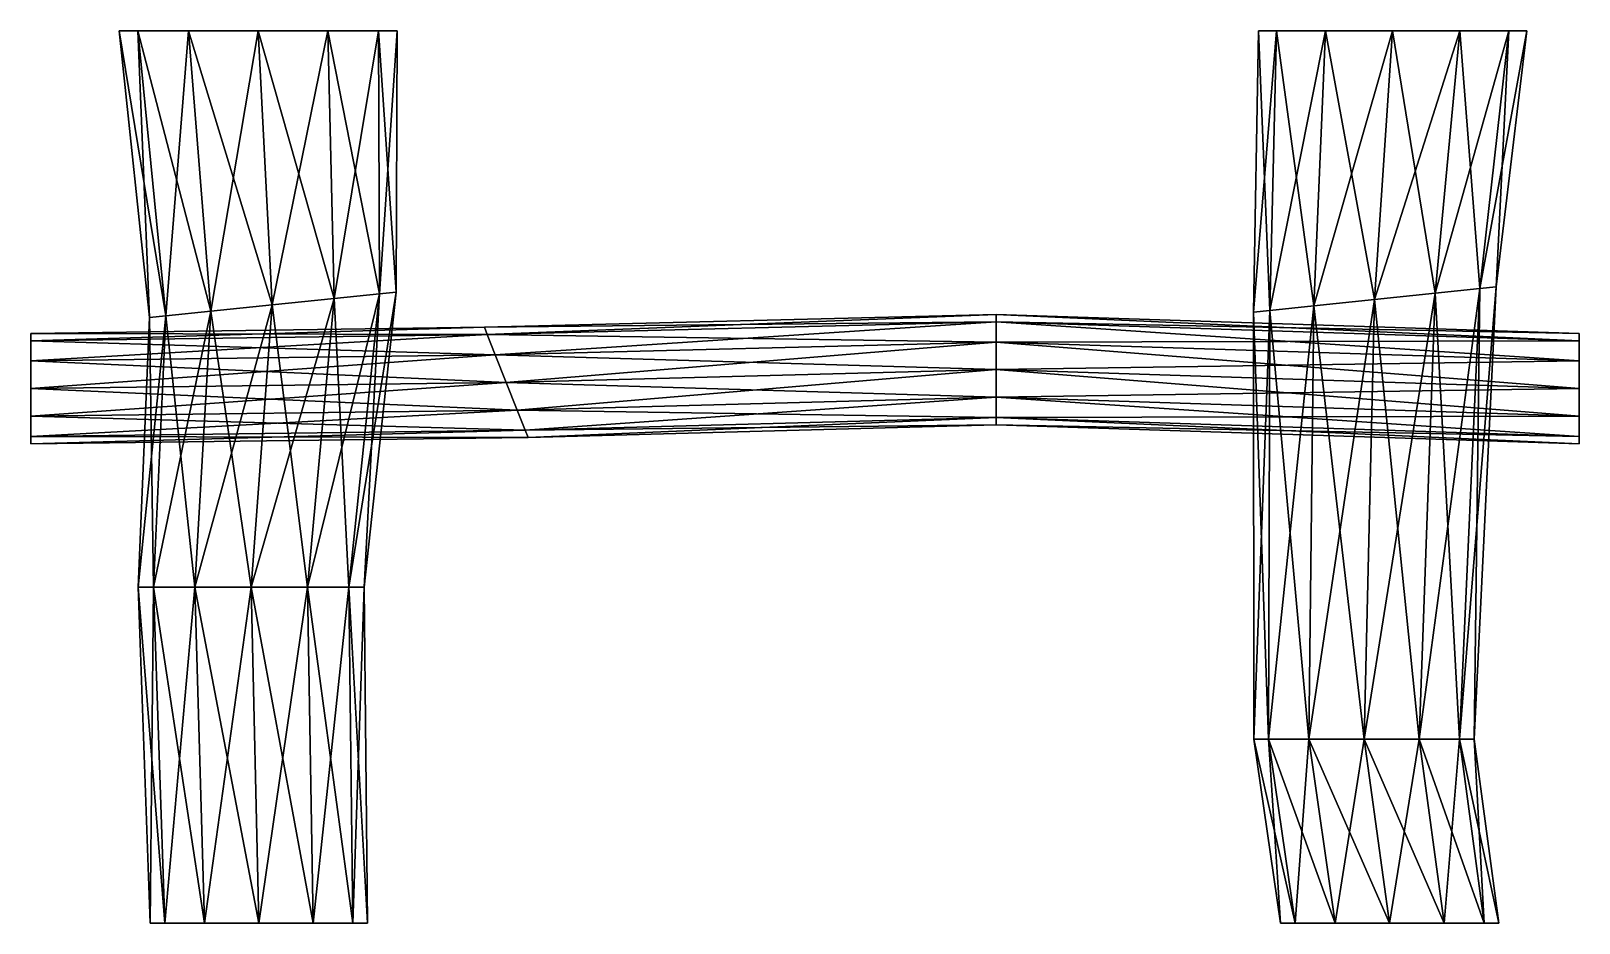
# Model space of a CAD drawing. Extents: x -96 to 100, y -19 to 94.
import ezdxf

# ---------------------------------------------------------------- set-up
doc = ezdxf.new("R2010")
doc.units = 0
doc.layers.add('fence22', color=250, linetype='CONTINUOUS')

msp = doc.modelspace()

# ---------------------------------------------------------------- meshes
at = {"layer": 'fence22'}
mesh = msp.add_polyface(dxfattribs=at)
corners = [(-38.52705, 55.586101, -6.457581), (-96.315764, 54.806695, -6.457581), (-96.315764, 52.247456, -9.016819), (-36.121665, 49.530878, -9.953565), (-96.315764, 48.751472, -9.953565), (-96.315764, 45.255487, -9.016819), (-36.121665, 49.530878, 4.030373), (-96.315764, 48.751472, 4.030373), (-96.315764, 52.247456, 3.093627), (-38.52705, 55.586101, 0.534388), (-96.315764, 54.806695, 0.534388), (-96.315764, 55.743441, -2.961596), (-38.899164, 56.522847, -2.961596), (-37.510415, 53.026863, -9.016819), (-37.510415, 53.026863, 3.093627), (-96.315764, 45.255487, 3.093627), (-96.315764, 42.696249, 0.534388), (-65.759361, 59.354812, -18.262538), (-67.543168, 94.041617, -20.194222), (-76.345013, 94.041617, -17.835775), (-79.220681, 57.968711, -10.431351), (-82.78841, 94.041617, -11.392377), (-85.146858, 94.041617, -2.590533), (-79.220681, 57.968711, 5.10576), (-82.78841, 94.041617, 6.211312), (-76.345013, 94.041617, 12.65471), (-68.425838, 23.607834, 10.592763), (-65.759361, 59.354812, 12.941486), (-57.935967, 60.155078, 10.885449), (-73.544915, 58.554546, -16.141007), (-81.293209, 57.75428, -2.663143), (-73.544915, 58.554546, 10.817324), (-67.543168, 94.041617, 15.013157), (-58.741324, 94.041617, 12.65471), (-52.297926, 94.041617, 6.211312), (-58.741324, 94.041617, -17.835775)]
mesh.append_faces([[corners[k] for k in face] for face in [(0, 1, 2), (3, 4, 5), (6, 7, 8), (9, 10, 11), (12, 11, 1), (13, 2, 4), (14, 8, 10), (8, 7, 15), (10, 16, 5), (5, 4, 2), (1, 11, 10), (17, 18, 19), (20, 21, 22), (23, 24, 25), (26, 27, 28), (29, 19, 21), (30, 22, 24), (31, 25, 32), (33, 25, 24), (33, 32, 25), (19, 24, 22), (34, 24, 19), (19, 18, 35), (8, 16, 10), (10, 5, 1), (5, 2, 1), (17, 19, 29), (20, 22, 30), (23, 25, 31), (29, 21, 20), (30, 24, 23), (31, 32, 27), (33, 24, 34), (19, 22, 21)]])
mesh = msp.add_polyface(dxfattribs=at)
corners = [(25.912216, 58.147825, -3.450577), (-38.899164, 56.522847, -2.961596), (-38.52705, 55.586101, -6.457581), (25.912216, 54.65184, -9.5058), (-37.510415, 53.026863, -9.016819), (-36.121665, 49.530878, -9.953565), (25.912216, 51.155856, -10.442547), (-34.732916, 46.034893, -9.016819), (25.912216, 47.659871, 2.604646), (-34.732916, 46.034893, 3.093627), (-36.121665, 49.530878, 4.030373), (25.912216, 54.65184, 2.604646), (-37.510415, 53.026863, 3.093627), (-38.52705, 55.586101, 0.534388), (25.912216, 51.155856, 3.541392), (25.912216, 57.211079, 0.045407), (-54.126995, 23.607834, -3.706079), (-50.074153, 60.955343, -2.657855), (-52.184521, 60.740913, -10.492252), (-61.276417, 23.607834, -16.08924), (-57.935967, 60.155078, -16.203844), (-65.759361, 59.354812, -18.262538), (-52.297926, 94.041617, -11.392377), (-58.741324, 94.041617, -17.835775), (-61.276417, 23.607834, 8.677082), (-57.935967, 60.155078, 10.885449), (-52.184521, 60.740913, 5.17582), (-65.759361, 59.354812, 12.941486), (-67.543168, 94.041617, 15.013157), (-58.741324, 94.041617, 12.65471), (-52.297926, 94.041617, 6.211312), (-49.939479, 94.041617, -2.590533), (-67.543168, 94.041617, -20.194222), (-56.042677, 23.607834, 3.443342), (-96.315764, 52.247456, -9.016819), (25.912216, 57.211079, -6.946562), (-96.315764, 52.247456, 3.093627), (-96.315764, 55.743441, -2.961596), (-96.315764, 54.806695, -6.457581), (-96.315764, 48.751472, -9.953565), (-96.315764, 48.751472, 4.030373), (-96.315764, 54.806695, 0.534388), (-56.042677, 23.607834, -10.855501), (-76.345013, 94.041617, -17.835775)]
mesh.append_faces([[corners[k] for k in face] for face in [(0, 1, 2), (3, 4, 5), (6, 5, 7), (8, 9, 10), (11, 12, 13), (14, 10, 12), (15, 13, 1), (16, 17, 18), (19, 20, 21), (18, 22, 23), (24, 25, 26), (27, 28, 29), (26, 30, 31), (17, 31, 22), (20, 23, 32), (33, 26, 17), (25, 29, 30), (22, 31, 30), (2, 34, 4), (4, 35, 2), (10, 36, 12), (13, 37, 1), (1, 38, 2), (4, 39, 5), (9, 40, 10), (12, 41, 13), (18, 23, 20), (20, 42, 18), (27, 29, 25), (26, 31, 17), (17, 22, 18), (20, 32, 21), (25, 30, 26), (30, 43, 22), (43, 23, 22)]])
mesh = msp.add_polyface(dxfattribs=at)
corners = [(73.825884, 60.029964, -20.162251), (76.119161, 94.041617, -19.5701), (67.624561, 94.041617, -17.293979), (60.567878, 58.643863, -12.445478), (61.406082, 94.041617, -11.0755), (59.129961, 94.041617, -2.5809), (60.567878, 58.643863, 2.864794), (61.406082, 94.041617, 5.913699), (67.624561, 94.041617, 12.132178), (66.160018, 59.229698, -18.072302), (58.525126, 58.429433, -4.789174), (66.160018, 59.229698, 8.485202), (76.119161, 94.041617, 14.408299), (84.61376, 94.041617, 12.132178), (99.730322, 55.743441, -2.961596), (25.912216, 58.147825, -3.450577), (25.912216, 57.211079, -6.946562), (99.730322, 52.247456, -9.016819), (25.912216, 54.65184, -9.5058), (25.912216, 51.155856, -10.442547), (99.730322, 45.255487, -9.016819), (25.912216, 47.659871, -9.5058), (25.912216, 45.100633, -6.946562), (-37.510415, 53.026863, -9.016819), (99.730322, 45.255487, 3.093627), (25.912216, 47.659871, 2.604646), (25.912216, 51.155856, 3.541392), (99.730322, 52.247456, 3.093627), (25.912216, 54.65184, 2.604646), (25.912216, 57.211079, 0.045407), (73.825884, 60.029964, 10.566309), (-38.52705, 55.586101, -6.457581), (99.730322, 54.806695, -6.457581), (-36.121665, 49.530878, -9.953565), (99.730322, 48.751472, -9.953565), (-33.716281, 43.475655, -6.457581), (-34.732916, 46.034893, -9.016819), (-36.121665, 49.530878, 4.030373), (99.730322, 48.751472, 4.030373), (-38.52705, 55.586101, 0.534388), (99.730322, 54.806695, 0.534388), (25.912216, 45.100633, 0.045407), (-34.732916, 46.034893, 3.093627), (-37.510415, 53.026863, 3.093627), (-38.899164, 56.522847, -2.961596)]
mesh.append_faces([[corners[k] for k in face] for face in [(0, 1, 2), (3, 4, 5), (6, 7, 8), (9, 2, 4), (10, 5, 7), (11, 8, 12), (13, 8, 7), (2, 7, 5), (14, 15, 16), (17, 18, 19), (20, 21, 22), (23, 18, 16), (24, 25, 26), (27, 28, 29), (0, 2, 9), (3, 5, 10), (6, 8, 11), (9, 4, 3), (10, 7, 6), (11, 12, 30), (2, 5, 4), (15, 31, 16), (18, 32, 16), (18, 33, 19), (21, 34, 19), (21, 35, 22), (19, 36, 21), (25, 37, 26), (28, 38, 26), (28, 39, 29), (15, 40, 29), (41, 42, 25), (26, 43, 28), (29, 44, 15)]])
mesh = msp.add_polyface(dxfattribs=at)
corners = [(87.178243, 61.416065, -12.515358), (90.832239, 94.041617, -11.0755), (84.61376, 94.041617, -17.293979), (73.825884, 60.029964, 10.566309), (76.119161, 94.041617, 14.408299), (84.61376, 94.041617, 12.132178), (87.178243, 61.416065, 2.903887), (90.832239, 94.041617, 5.913699), (93.10836, 94.041617, -2.5809), (89.252447, 61.630496, -4.806949), (81.523201, 60.83023, -18.135676), (76.119161, 94.041617, -19.5701), (81.523201, 60.83023, 8.530801), (67.624561, 94.041617, 12.132178), (61.406082, 94.041617, 5.913699), (67.624561, 94.041617, -17.293979), (25.912216, 54.65184, -9.5058), (99.730322, 52.247456, -9.016819), (99.730322, 54.806695, -6.457581), (25.912216, 47.659871, -9.5058), (99.730322, 45.255487, -9.016819), (99.730322, 48.751472, -9.953565), (25.912216, 54.65184, 2.604646), (99.730322, 52.247456, 3.093627), (99.730322, 48.751472, 4.030373), (25.912216, 58.147825, -3.450577), (99.730322, 55.743441, -2.961596), (99.730322, 54.806695, 0.534388), (99.730322, 45.255487, 3.093627), (99.730322, 42.696249, -6.457581), (73.825884, 60.029964, -20.162251), (25.912216, 57.211079, -6.946562), (25.912216, 51.155856, -10.442547), (25.912216, 51.155856, 3.541392), (25.912216, 57.211079, 0.045407), (99.730322, 41.759503, -2.961596)]
mesh.append_faces([[corners[k] for k in face] for face in [(0, 1, 2), (3, 4, 5), (6, 7, 8), (9, 8, 1), (10, 2, 11), (12, 5, 7), (5, 4, 13), (7, 14, 15), (15, 11, 2), (1, 8, 7), (16, 17, 18), (19, 20, 21), (22, 23, 24), (25, 26, 27), (17, 27, 26), (28, 27, 17), (27, 28, 24), (21, 20, 29), (0, 2, 10), (3, 5, 12), (6, 8, 9), (9, 1, 0), (10, 11, 30), (12, 7, 6), (5, 14, 7), (7, 15, 1), (15, 2, 1), (26, 31, 18), (17, 32, 21), (28, 33, 24), (23, 34, 27), (17, 26, 18), (28, 17, 21), (27, 24, 23), (21, 35, 28)]])
mesh = msp.add_polyface(dxfattribs=at)
corners = [(25.912216, 47.659871, -9.5058), (-34.732916, 46.034893, -9.016819), (-33.716281, 43.475655, -6.457581), (25.912216, 44.163887, -3.450577), (-33.344166, 42.538909, -2.961596), (-33.716281, 43.475655, 0.534388), (25.912216, 45.100633, -6.946562), (25.912216, 45.100633, 0.045407), (-34.732916, 46.034893, 3.093627), (-53.704435, -18.929796, -2.725185), (-54.126995, 23.607834, -3.706079), (-56.042677, 23.607834, -10.855501), (-61.276417, 23.607834, -16.08924), (-60.580876, -18.929796, -14.63553), (-55.546972, -18.929796, -9.601626), (-68.425838, 23.607834, -18.004922), (-65.759361, 59.354812, -18.262538), (-73.544915, 58.554546, -16.141007), (-61.276417, 23.607834, 8.677082), (-60.580876, -18.929796, 9.18516), (-67.457317, -18.929796, 11.027697), (-55.546972, -18.929796, 4.151256), (-57.935967, 60.155078, -16.203844), (-56.042677, 23.607834, 3.443342), (-74.333758, -18.929796, 9.18516), (-36.121665, 49.530878, -9.953565), (-96.315764, 45.255487, -9.016819), (-96.315764, 41.759503, -2.961596), (-96.315764, 45.255487, 3.093627), (-96.315764, 42.696249, -6.457581), (-96.315764, 42.696249, 0.534388), (-52.184521, 60.740913, -10.492252), (-67.457317, -18.929796, -16.478067), (-75.575259, 23.607834, 8.677082), (-65.759361, 59.354812, 12.941486), (-68.425838, 23.607834, 10.592763), (-52.184521, 60.740913, 5.17582), (-57.935967, 60.155078, 10.885449), (-50.074153, 60.955343, -2.657855)]
mesh.append_faces([[corners[k] for k in face] for face in [(0, 1, 2), (3, 4, 5), (6, 2, 4), (7, 5, 8), (9, 10, 11), (12, 13, 14), (13, 12, 15), (15, 16, 17), (18, 19, 20), (10, 9, 21), (22, 12, 11), (19, 18, 23), (13, 21, 9), (24, 21, 13), (21, 24, 20), (25, 26, 1), (2, 27, 4), (5, 28, 8), (1, 29, 2), (4, 30, 5), (10, 31, 11), (9, 11, 14), (12, 14, 11), (12, 16, 15), (13, 15, 32), (33, 34, 35), (18, 20, 35), (18, 36, 23), (10, 21, 23), (35, 37, 18), (19, 23, 21), (23, 38, 10), (13, 9, 14), (24, 13, 32), (21, 20, 19)]])
mesh = msp.add_polyface(dxfattribs=at)
corners = [(86.44971, 4.36599, -0.657415), (89.252447, 61.630496, -4.806949), (87.178243, 61.416065, -12.515358), (89.560104, -18.929796, -2.589637), (84.581107, 4.36599, -7.631137), (79.475988, 4.36599, -12.736256), (82.653925, -18.929796, -14.551489), (87.709599, -18.929796, -9.495816), (81.523201, 60.83023, -18.135676), (73.825884, 60.029964, -20.162251), (72.502266, 4.36599, -14.604859), (79.475988, 4.36599, 11.421426), (82.653925, -18.929796, 9.372215), (75.747747, -18.929796, 11.22272), (81.523201, 60.83023, 8.530801), (87.178243, 61.416065, 2.903887), (87.709599, -18.929796, 4.316542), (72.502266, 4.36599, 13.290029), (73.825884, 60.029964, 10.566309), (84.581107, 4.36599, 6.316307), (68.841568, -18.929796, 9.372215), (25.912216, 47.659871, 2.604646), (99.730322, 45.255487, 3.093627), (99.730322, 42.696249, 0.534388), (99.730322, 48.751472, -9.953565), (99.730322, 42.696249, -6.457581), (99.730322, 41.759503, -2.961596), (75.747747, -18.929796, -16.401994), (99.730322, 45.255487, -9.016819), (25.912216, 45.100633, -6.946562), (25.912216, 45.100633, 0.045407)]
mesh.append_faces([[corners[k] for k in face] for face in [(0, 1, 2), (3, 0, 4), (5, 6, 7), (5, 8, 9), (6, 5, 10), (11, 12, 13), (11, 14, 15), (0, 3, 16), (8, 5, 4), (17, 18, 14), (12, 11, 19), (19, 15, 1), (6, 16, 3), (20, 16, 6), (16, 20, 13), (21, 22, 23), (24, 25, 26), (26, 23, 22), (0, 2, 4), (3, 4, 7), (5, 7, 4), (5, 9, 10), (6, 10, 27), (11, 13, 17), (11, 15, 19), (0, 16, 19), (8, 4, 2), (17, 14, 11), (12, 19, 16), (19, 1, 0), (6, 3, 7), (20, 6, 27), (16, 13, 12), (28, 29, 25), (26, 30, 23)]])
mesh = msp.add_polyface(dxfattribs=at)
corners = [(-33.716281, 43.475655, -6.457581), (-96.315764, 42.696249, -6.457581), (-96.315764, 41.759503, -2.961596), (-33.716281, 43.475655, 0.534388), (-96.315764, 42.696249, 0.534388), (-96.315764, 45.255487, 3.093627), (-34.732916, 46.034893, -9.016819), (-96.315764, 45.255487, -9.016819), (-33.344166, 42.538909, -2.961596), (-34.732916, 46.034893, 3.093627), (-96.315764, 48.751472, 4.030373), (-96.315764, 52.247456, 3.093627), (-75.575259, 23.607834, -16.08924), (-74.333758, -18.929796, -14.63553), (-67.457317, -18.929796, -16.478067), (-73.544915, 58.554546, -16.141007), (-79.220681, 57.968711, -10.431351), (-82.724681, 23.607834, -3.706079), (-81.210199, -18.929796, -2.725185), (-79.367663, -18.929796, -9.601626), (-81.293209, 57.75428, -2.663143), (-79.220681, 57.968711, 5.10576), (-75.575259, 23.607834, 8.677082), (-74.333758, -18.929796, 9.18516), (-79.367663, -18.929796, 4.151256), (-73.544915, 58.554546, 10.817324), (-65.759361, 59.354812, 12.941486), (-80.808999, 23.607834, -10.855501), (-80.808999, 23.607834, 3.443342), (-68.425838, 23.607834, 10.592763), (-68.425838, 23.607834, -18.004922), (-67.457317, -18.929796, 11.027697)]
mesh.append_faces([[corners[k] for k in face] for face in [(0, 1, 2), (3, 4, 5), (6, 7, 1), (8, 2, 4), (9, 5, 10), (11, 5, 4), (7, 4, 2), (12, 13, 14), (12, 15, 16), (17, 18, 19), (17, 20, 21), (22, 23, 24), (22, 25, 26), (13, 12, 27), (27, 16, 20), (18, 17, 28), (28, 21, 25), (23, 22, 29), (14, 13, 19), (14, 19, 18), (18, 24, 23), (7, 2, 1), (12, 14, 30), (12, 16, 27), (17, 19, 27), (17, 21, 28), (30, 15, 12), (22, 24, 28), (13, 27, 19), (27, 20, 17), (18, 28, 24), (28, 25, 22), (23, 29, 31), (14, 18, 23)]])
mesh = msp.add_polyface(dxfattribs=at)
corners = [(65.528544, 4.36599, -12.736256), (68.841568, -18.929796, -14.551489), (75.747747, -18.929796, -16.401994), (66.160018, 59.229698, -18.072302), (60.567878, 58.643863, -12.445478), (58.554822, 4.36599, -0.657415), (61.935389, -18.929796, -2.589637), (63.785894, -18.929796, -9.495816), (58.525126, 58.429433, -4.789174), (60.567878, 58.643863, 2.864794), (72.502266, 4.36599, -14.604859), (73.825884, 60.029964, -20.162251), (65.528544, 4.36599, 11.421426), (68.841568, -18.929796, 9.372215), (63.785894, -18.929796, 4.316542), (66.160018, 59.229698, 8.485202), (73.825884, 60.029964, 10.566309), (60.423425, 4.36599, -7.631137), (60.423425, 4.36599, 6.316307), (72.502266, 4.36599, 13.290029), (25.912216, 44.163887, -3.450577), (99.730322, 41.759503, -2.961596), (99.730322, 42.696249, -6.457581), (25.912216, 45.100633, 0.045407), (75.747747, -18.929796, 11.22272), (25.912216, 45.100633, -6.946562), (-33.716281, 43.475655, 0.534388), (25.912216, 47.659871, 2.604646), (99.730322, 42.696249, 0.534388), (-33.344166, 42.538909, -2.961596)]
mesh.append_faces([[corners[k] for k in face] for face in [(0, 1, 2), (0, 3, 4), (5, 6, 7), (5, 8, 9), (10, 11, 3), (12, 13, 14), (12, 15, 16), (1, 0, 17), (17, 4, 8), (6, 5, 18), (18, 9, 15), (13, 12, 19), (2, 1, 7), (2, 7, 6), (6, 14, 13), (20, 21, 22), (21, 20, 23), (0, 2, 10), (0, 4, 17), (5, 7, 17), (5, 9, 18), (10, 3, 0), (12, 14, 18), (12, 16, 19), (1, 17, 7), (17, 8, 5), (6, 18, 14), (18, 15, 12), (13, 19, 24), (2, 6, 13), (20, 22, 25), (20, 26, 23), (27, 28, 23), (25, 29, 20)]])

doc.saveas('drawing.dxf')
